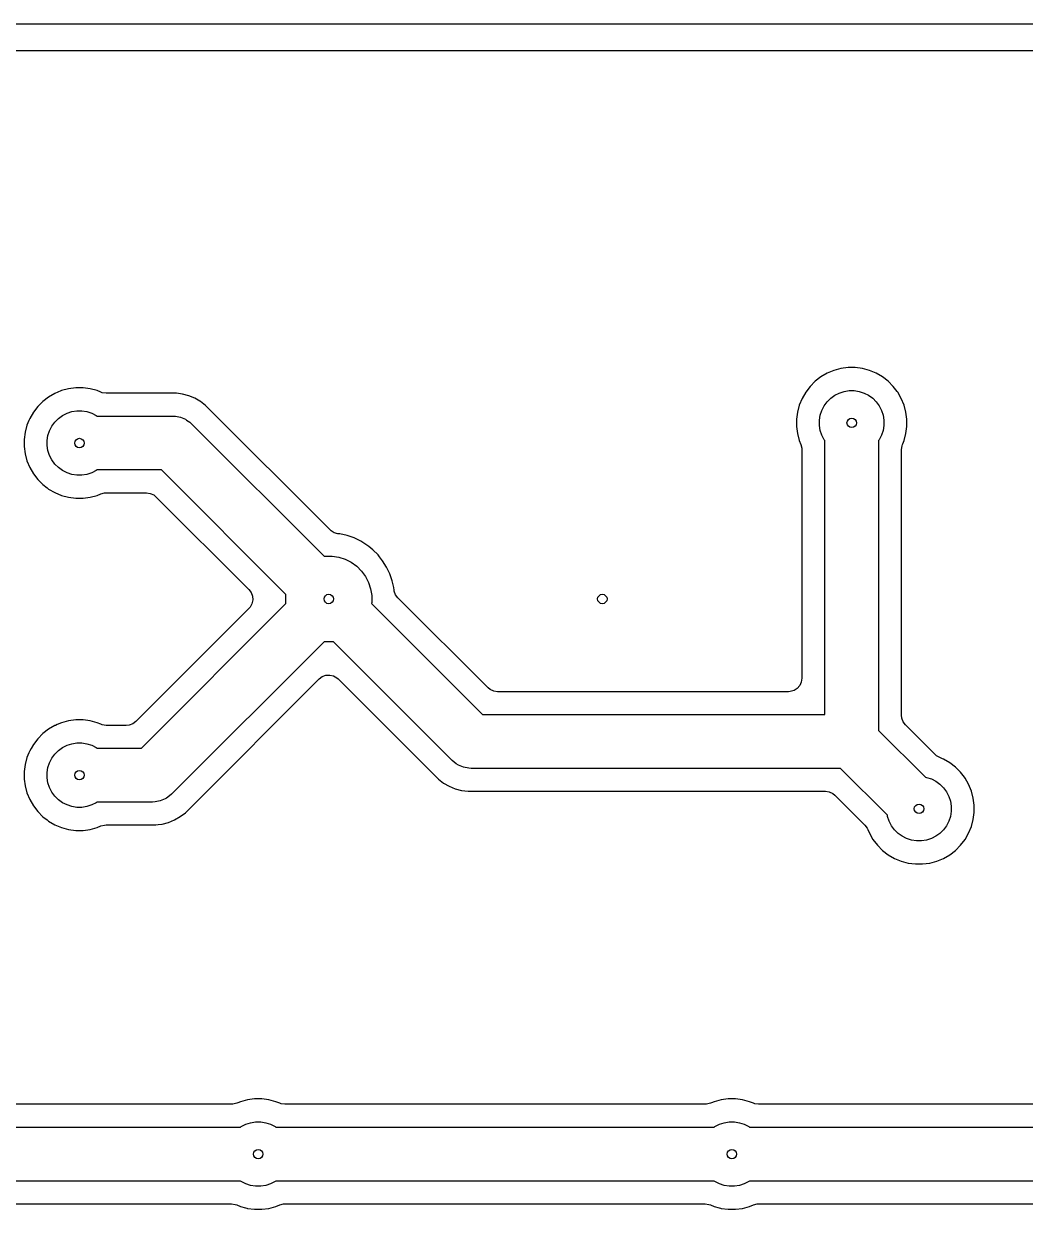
# Model space of a CAD drawing. Header units: millimetres. Extents: x 61 to 206, y -146 to -36.
# Drawn here: x 131.11 to 168.31, y -79.55 to -35.5 of the extents above; entities that cross this region are included whole.
import ezdxf

# ---------------------------------------------------------------- set-up
doc = ezdxf.new("R2010")
doc.units = ezdxf.units.MM
doc.layers.add('B.Cu', color=253, linetype='CONTINUOUS', true_color=0x83a598)
doc.layers.add('Edge.Cuts', color=40, linetype='CONTINUOUS', true_color=0xfabd2f)

msp = doc.modelspace()

# ---------------------------------------------------------------- linework, layer by layer
at = {"layer": 'B.Cu', "linetype": 'CONTINUOUS'}
for p, q in [((86.822195, -36.5005), (204.0005, -36.5005)), ((161.199478, -48.38415), (160.951139, -48.487016)), ((161.459105, -48.314583), (161.199478, -48.38415)), ((161.459116, -48.314581), (161.459105, -48.314583)), ((161.725603, -48.279499), (161.459116, -48.314581)), ((161.994397, -48.279499), (161.725603, -48.279499)), ((162.260883, -48.314581), (161.994397, -48.279499)), ((162.260894, -48.314583), (162.260883, -48.314581)), ((162.520521, -48.38415), (162.260894, -48.314583)), ((162.520525, -48.384151), (162.520521, -48.38415)), ((162.520526, -48.384152), (162.520525, -48.384151)), ((162.768859, -48.487015), (162.520526, -48.384152)), ((160.505109, -48.785043), (160.315044, -48.975108)), ((160.718352, -48.621416), (160.505109, -48.785043)), ((160.718358, -48.621412), (160.718352, -48.621416)), ((160.951139, -48.487016), (160.718358, -48.621412)), ((163.001641, -48.621412), (162.768859, -48.487015)), ((163.001647, -48.621416), (163.001641, -48.621412)), ((163.21489, -48.785043), (163.001647, -48.621416)), ((163.404955, -48.975108), (163.21489, -48.785043)), ((132.271139, -49.237016), (132.038358, -49.371412)), ((132.289287, -49.229499), (132.271139, -49.237016)), ((132.353918, -49.202727), (132.289287, -49.229499)), ((132.519478, -49.13415), (132.353918, -49.202727)), ((132.779105, -49.064583), (132.519478, -49.13415)), ((132.779116, -49.064581), (132.779105, -49.064583)), ((133.045603, -49.029499), (132.779116, -49.064581)), ((133.314397, -49.029499), (133.045603, -49.029499)), ((133.580883, -49.064581), (133.314397, -49.029499)), ((133.580894, -49.064583), (133.580883, -49.064581)), ((133.840524, -49.134151), (133.580894, -49.064583)), ((133.840527, -49.134152), (133.840524, -49.134151)), ((133.979015, -49.191516), (133.840526, -49.134152)), ((133.840526, -49.134152), (133.840527, -49.134152)), ((134.029386, -49.209286), (133.979015, -49.191516)), ((134.169971, -49.229499), (134.029386, -49.209286)), ((136.508178, -49.229499), (134.169971, -49.229499)), ((136.50821, -49.229498), (136.508178, -49.229499)), ((136.523712, -49.229498), (136.50821, -49.229498)), ((136.766288, -49.229498), (136.523712, -49.229498)), ((136.789885, -49.232604), (136.766288, -49.229498)), ((137.006783, -49.261159), (136.789885, -49.232604)), ((137.006788, -49.26116), (137.006783, -49.261159)), ((137.2411, -49.323945), (137.006788, -49.26116)), ((137.241104, -49.323946), (137.2411, -49.323945)), ((137.465211, -49.416774), (137.241104, -49.323946)), ((160.151413, -49.188357), (160.017017, -49.421138)), ((160.151417, -49.188351), (160.151413, -49.188357)), ((160.315044, -48.975108), (160.151417, -49.188351)), ((161.080662, -49.417512), (161.233002, -49.306831)), ((161.233002, -49.306831), (161.40078, -49.221344)), ((161.40078, -49.221344), (161.579866, -49.163155)), ((161.579866, -49.163155), (161.765849, -49.133698)), ((161.765849, -49.133698), (161.954151, -49.133698)), ((161.954151, -49.133698), (162.140134, -49.163155)), ((162.140134, -49.163155), (162.31922, -49.221344)), ((162.31922, -49.221344), (162.486998, -49.306831)), ((162.486998, -49.306831), (162.639338, -49.417512)), ((163.554864, -49.170474), (163.404955, -48.975108)), ((163.568587, -49.188358), (163.554864, -49.170474)), ((163.702984, -49.42114), (163.568587, -49.188358)), ((131.635044, -49.725108), (131.471417, -49.938351)), ((131.825109, -49.535043), (131.635044, -49.725108)), ((132.038352, -49.371416), (131.825109, -49.535043)), ((132.038358, -49.371412), (132.038352, -49.371416)), ((137.656933, -49.527465), (137.465211, -49.416774)), ((137.656936, -49.527467), (137.656933, -49.527465)), ((137.67529, -49.538063), (137.656936, -49.527467)), ((137.86773, -49.685727), (137.67529, -49.538063)), ((137.867742, -49.685738), (137.86773, -49.685727)), ((142.486704, -54.3047), (137.867742, -49.685738)), ((159.914151, -49.669477), (159.844584, -49.929104)), ((160.017017, -49.421138), (159.914151, -49.669477)), ((160.751345, -49.870779), (160.836832, -49.703001)), ((160.836832, -49.703001), (160.947513, -49.550661)), ((160.947513, -49.550661), (161.080662, -49.417512)), ((162.639338, -49.417512), (162.772487, -49.550661)), ((162.772487, -49.550661), (162.883168, -49.703001)), ((162.883168, -49.703001), (162.968655, -49.870779)), ((163.805847, -49.669473), (163.702984, -49.42114)), ((163.875416, -49.929108), (163.805847, -49.669473)), ((131.337016, -50.17114), (131.305031, -50.248358)), ((131.337017, -50.171138), (131.337016, -50.17114)), ((131.471413, -49.938357), (131.337017, -50.171138)), ((131.471417, -49.938351), (131.471413, -49.938357)), ((132.267513, -50.300661), (132.400662, -50.167512)), ((132.400662, -50.167512), (132.553002, -50.056831)), ((132.553002, -50.056831), (132.72078, -49.971344)), ((132.72078, -49.971344), (132.899866, -49.913155)), ((132.899866, -49.913155), (133.085849, -49.883698)), ((133.085849, -49.883698), (133.274151, -49.883698)), ((133.274151, -49.883698), (133.460134, -49.913155)), ((133.460134, -49.913155), (133.63922, -49.971344)), ((133.63922, -49.971344), (133.806998, -50.056831)), ((133.806998, -50.056831), (133.838886, -50.079999)), ((133.838886, -50.079999), (136.645, -50.079999)), ((136.645, -50.079999), (136.743017, -50.084814)), ((136.743017, -50.084814), (136.935285, -50.123059)), ((136.935285, -50.123059), (137.116397, -50.198078)), ((137.116397, -50.198078), (137.163012, -50.229225)), ((159.844582, -49.929115), (159.8095, -50.195602)), ((159.8095, -50.195602), (159.8095, -50.464395)), ((159.844584, -49.929104), (159.844582, -49.929115)), ((160.663699, -50.235848), (160.693156, -50.049865)), ((160.693156, -50.049865), (160.751345, -49.870779)), ((162.968655, -49.870779), (163.026844, -50.049865)), ((163.026844, -50.049865), (163.056301, -50.235848)), ((163.9105, -50.195602), (163.875416, -49.929108)), ((163.9105, -50.464396), (163.9105, -50.195602)), ((131.234151, -50.419477), (131.164584, -50.679104)), ((131.305031, -50.248358), (131.234151, -50.419477)), ((132.013156, -50.799865), (132.071345, -50.620779)), ((132.071345, -50.620779), (132.156832, -50.453001)), ((132.156832, -50.453001), (132.267513, -50.300661)), ((137.163012, -50.229225), (137.279394, -50.306988)), ((137.279394, -50.306988), (137.352107, -50.372892)), ((137.352107, -50.372892), (142.266708, -55.287494)), ((159.8095, -50.464395), (159.844582, -50.730882)), ((160.663699, -50.42415), (160.663699, -50.235848)), ((160.693156, -50.610133), (160.663699, -50.42415)), ((160.751345, -50.789219), (160.693156, -50.610133)), ((163.026844, -50.610133), (162.968655, -50.789219)), ((163.056301, -50.42415), (163.026844, -50.610133)), ((163.056301, -50.235848), (163.056301, -50.42415)), ((163.875416, -50.73089), (163.9105, -50.464396)), ((131.164582, -50.679115), (131.1295, -50.945602)), ((131.1295, -50.945602), (131.1295, -51.214395)), ((131.164584, -50.679104), (131.164582, -50.679115)), ((131.983699, -50.985848), (132.013156, -50.799865)), ((131.983699, -51.17415), (131.983699, -50.985848)), ((159.844582, -50.730882), (159.844584, -50.730893)), ((159.844584, -50.730893), (159.914152, -50.990522)), ((159.914152, -50.990522), (159.914152, -50.990523)), ((159.914152, -50.990523), (159.971516, -51.129011)), ((160.836832, -50.956997), (160.751345, -50.789219)), ((160.86, -50.988885), (160.836832, -50.956997)), ((160.86, -61.17), (160.86, -50.988885)), ((162.883168, -50.956997), (162.86, -50.988885)), ((162.86, -50.988885), (162.86, -61.755786)), ((162.968655, -50.789219), (162.883168, -50.956997)), ((163.754063, -51.115542), (163.805847, -50.990525)), ((163.805847, -50.990525), (163.875416, -50.73089)), ((131.1295, -51.214395), (131.164582, -51.480882)), ((131.164582, -51.480882), (131.164584, -51.480893)), ((131.164584, -51.480893), (131.234151, -51.74052)), ((132.013156, -51.360133), (131.983699, -51.17415)), ((132.071345, -51.539219), (132.013156, -51.360133)), ((159.971516, -51.129011), (160.006641, -51.26663)), ((160.006641, -51.26663), (160.0095, -51.31997)), ((160.0095, -51.31997), (160.0095, -59.8205)), ((163.7105, -51.31997), (163.730713, -51.179385)), ((163.7105, -61.196805), (163.7105, -51.31997)), ((163.730713, -51.179385), (163.748484, -51.129011)), ((163.748484, -51.129011), (163.754063, -51.115542)), ((131.234151, -51.74052), (131.234152, -51.740522)), ((131.234152, -51.740522), (131.234153, -51.740525)), ((131.234153, -51.740525), (131.337016, -51.988858)), ((132.156832, -51.706997), (132.071345, -51.539219)), ((132.267513, -51.859337), (132.156832, -51.706997)), ((132.400662, -51.992486), (132.267513, -51.859337)), ((131.337016, -51.988858), (131.337017, -51.988859)), ((131.337017, -51.988859), (131.471413, -52.22164)), ((131.471413, -52.22164), (131.471417, -52.221646)), ((131.471417, -52.221646), (131.635044, -52.434889)), ((132.553002, -52.103167), (132.400662, -51.992486)), ((132.72078, -52.188654), (132.553002, -52.103167)), ((132.899866, -52.246843), (132.72078, -52.188654)), ((133.085849, -52.2763), (132.899866, -52.246843)), ((133.274151, -52.2763), (133.085849, -52.2763)), ((133.460134, -52.246843), (133.274151, -52.2763)), ((133.63922, -52.188654), (133.460134, -52.246843)), ((133.806998, -52.103167), (133.63922, -52.188654)), ((133.838886, -52.079999), (133.806998, -52.103167)), ((136.230786, -52.079999), (133.838886, -52.079999)), ((140.852495, -56.701707), (136.230786, -52.079999)), ((131.635044, -52.434889), (131.825109, -52.624954)), ((131.825109, -52.624954), (131.97924, -52.743223)), ((131.97924, -52.743223), (132.038359, -52.788586)), ((132.038359, -52.788586), (132.271141, -52.922983)), ((132.271141, -52.922983), (132.519474, -53.025846)), ((132.519474, -53.025846), (132.779109, -53.095415)), ((132.779109, -53.095415), (132.779114, -53.095415)), ((132.779114, -53.095415), (132.779116, -53.095416)), ((132.779116, -53.095416), (133.045603, -53.130499)), ((133.045603, -53.130499), (133.314397, -53.130499)), ((133.314397, -53.130499), (133.580883, -53.095416)), ((133.580881, -53.095416), (133.580891, -53.095415)), ((133.580883, -53.095416), (133.580881, -53.095416)), ((133.580891, -53.095415), (133.840526, -53.025846)), ((133.840526, -53.025846), (133.979013, -52.968482)), ((133.979013, -52.968482), (134.116631, -52.933358)), ((134.116631, -52.933358), (134.169971, -52.930499)), ((134.169971, -52.930499), (135.671805, -52.930499)), ((135.671805, -52.930499), (135.81239, -52.950712)), ((135.81239, -52.950712), (135.941585, -53.009713)), ((135.941585, -53.009713), (136.024651, -53.076653)), ((136.024651, -53.076653), (139.47015, -56.522152)), ((142.524464, -54.338793), (142.486704, -54.3047)), ((142.64624, -54.411889), (142.524464, -54.338793)), ((142.783677, -54.447716), (142.64624, -54.411889)), ((142.851113, -54.455314), (142.783677, -54.447716)), ((142.851118, -54.455315), (142.851113, -54.455314)), ((143.11944, -54.516557), (142.851118, -54.455315)), ((143.119449, -54.516559), (143.11944, -54.516557)), ((143.119454, -54.516561), (143.119449, -54.516559)), ((143.379243, -54.607465), (143.119454, -54.516561)), ((143.627221, -54.726885), (143.379243, -54.607465)), ((143.860268, -54.873318), (143.627221, -54.726885)), ((143.931257, -54.92993), (143.860268, -54.873318)), ((144.075446, -55.044916), (143.931257, -54.92993)), ((144.075456, -55.044925), (144.075446, -55.044916)), ((144.270073, -55.239542), (144.075456, -55.044925)), ((142.266708, -55.287494), (142.314465, -55.279931)), ((142.314465, -55.279931), (142.565535, -55.279931)), ((142.565535, -55.279931), (142.813513, -55.319207)), ((142.813513, -55.319207), (143.052293, -55.396792)), ((143.052293, -55.396792), (143.275998, -55.510775)), ((144.270082, -55.239552), (144.270073, -55.239542)), ((144.329049, -55.313495), (144.270082, -55.239552)), ((144.441681, -55.454731), (144.329049, -55.313495)), ((144.588114, -55.687778), (144.441681, -55.454731)), ((143.275998, -55.510775), (143.479117, -55.658349)), ((143.479117, -55.658349), (143.65665, -55.835882)), ((143.65665, -55.835882), (143.804224, -56.039001)), ((144.707534, -55.935756), (144.588114, -55.687778)), ((144.798438, -56.195545), (144.707534, -55.935756)), ((143.804224, -56.039001), (143.918207, -56.262706)), ((143.918207, -56.262706), (143.995792, -56.501486)), ((144.79844, -56.195554), (144.798438, -56.195545)), ((144.85464, -56.441785), (144.79844, -56.195554)), ((139.47015, -56.522152), (139.555266, -56.635853)), ((139.555266, -56.635853), (139.6049, -56.768928)), ((139.6049, -56.768928), (139.615033, -56.910596)), ((140.844932, -56.749464), (140.852495, -56.701707)), ((140.844932, -57.000534), (140.844932, -56.749464)), ((143.995792, -56.501486), (144.035068, -56.749464)), ((144.035068, -56.749464), (144.035068, -57.000534)), ((144.859683, -56.463878), (144.85464, -56.441785)), ((144.867282, -56.531325), (144.859683, -56.463878)), ((144.875547, -56.581517), (144.867282, -56.531325)), ((144.925181, -56.714592), (144.875547, -56.581517)), ((145.010297, -56.828293), (144.925181, -56.714592)), ((139.47015, -57.227844), (135.27465, -61.423346)), ((135.480785, -62.42), (140.852495, -57.048289)), ((139.516774, -57.174038), (139.47015, -57.227844)), ((139.584842, -57.049381), (139.516774, -57.174038)), ((139.615033, -56.910596), (139.584842, -57.049381)), ((140.852495, -57.048289), (140.844932, -57.000534)), ((144.035068, -57.000534), (144.027504, -57.048289)), ((144.027504, -57.048289), (148.149215, -61.17)), ((148.35535, -60.173346), (145.010297, -56.828293)), ((142.266709, -58.462503), (136.602106, -64.127107)), ((142.314465, -58.470067), (142.266709, -58.462503)), ((142.565535, -58.470067), (142.314465, -58.470067)), ((142.61329, -58.462503), (142.565535, -58.470067)), ((147.027894, -62.877107), (142.61329, -58.462503)), ((137.289264, -64.642738), (142.087154, -59.844848)), ((142.087154, -59.844848), (142.200855, -59.759732)), ((142.200855, -59.759732), (142.33393, -59.710098)), ((142.33393, -59.710098), (142.475598, -59.699965)), ((142.475598, -59.699965), (142.614383, -59.730156)), ((142.614383, -59.730156), (142.73904, -59.798224)), ((142.73904, -59.798224), (142.792846, -59.844848)), ((142.792846, -59.844848), (146.512258, -63.56426)), ((160.0095, -59.8205), (159.989287, -59.961085)), ((148.438416, -60.240286), (148.35535, -60.173346)), ((148.567611, -60.299287), (148.438416, -60.240286)), ((148.708196, -60.3195), (148.567611, -60.299287)), ((159.5105, -60.3195), (148.708196, -60.3195)), ((159.581515, -60.314421), (159.5105, -60.3195)), ((159.717792, -60.274406), (159.581515, -60.314421)), ((159.837276, -60.197619), (159.717792, -60.274406)), ((159.930286, -60.09028), (159.837276, -60.197619)), ((159.989287, -59.961085), (159.930286, -60.09028)), ((148.149215, -61.17), (160.86, -61.17)), ((163.721904, -61.302875), (163.7105, -61.196805)), ((132.271139, -61.577017), (132.038358, -61.711413)), ((132.289287, -61.5695), (132.271139, -61.577017)), ((132.353918, -61.542728), (132.289287, -61.5695)), ((132.519478, -61.474151), (132.353918, -61.542728)), ((132.779105, -61.404584), (132.519478, -61.474151)), ((132.779116, -61.404582), (132.779105, -61.404584)), ((133.045603, -61.3695), (132.779116, -61.404582)), ((133.314397, -61.3695), (133.045603, -61.3695)), ((133.580883, -61.404582), (133.314397, -61.3695)), ((133.580894, -61.404584), (133.580883, -61.404582)), ((133.840524, -61.474152), (133.580894, -61.404584)), ((133.840527, -61.474153), (133.840524, -61.474152)), ((133.979015, -61.531517), (133.840526, -61.474153)), ((133.840526, -61.474153), (133.840527, -61.474153)), ((134.029386, -61.549287), (133.979015, -61.531517)), ((134.169971, -61.5695), (134.029386, -61.549287)), ((134.921804, -61.5695), (134.169971, -61.5695)), ((135.027874, -61.558096), (134.921804, -61.5695)), ((135.160949, -61.508462), (135.027874, -61.558096)), ((135.27465, -61.423346), (135.160949, -61.508462)), ((163.771538, -61.43595), (163.721904, -61.302875)), ((163.856654, -61.549651), (163.771538, -61.43595)), ((164.968485, -62.661483), (163.856654, -61.549651)), ((131.635044, -62.065109), (131.471417, -62.278352)), ((131.825109, -61.875044), (131.635044, -62.065109)), ((132.038352, -61.711417), (131.825109, -61.875044)), ((132.038358, -61.711413), (132.038352, -61.711417)), ((162.86, -61.755786), (164.601204, -63.49699)), ((131.337016, -62.511141), (131.302728, -62.593918)), ((131.383846, -62.430029), (131.337016, -62.511141)), ((131.471413, -62.278358), (131.383846, -62.430029)), ((131.471417, -62.278352), (131.471413, -62.278358)), ((132.267513, -62.640662), (132.400662, -62.507513)), ((132.400662, -62.507513), (132.553002, -62.396832)), ((132.553002, -62.396832), (132.72078, -62.311345)), ((132.72078, -62.311345), (132.899866, -62.253156)), ((132.899866, -62.253156), (133.085849, -62.223699)), ((133.085849, -62.223699), (133.274151, -62.223699)), ((133.274151, -62.223699), (133.460134, -62.253156)), ((133.460134, -62.253156), (133.63922, -62.311345)), ((133.63922, -62.311345), (133.806998, -62.396832)), ((133.806998, -62.396832), (133.838886, -62.42)), ((133.838886, -62.42), (135.480785, -62.42)), ((131.234151, -62.759478), (131.164584, -63.019105)), ((131.302728, -62.593918), (131.234151, -62.759478)), ((132.013156, -63.139866), (132.071345, -62.96078)), ((132.071345, -62.96078), (132.156832, -62.793002)), ((132.156832, -62.793002), (132.267513, -62.640662)), ((147.100607, -62.94301), (147.027894, -62.877107)), ((147.177093, -62.994116), (147.100607, -62.94301)), ((165.008223, -62.697178), (164.968485, -62.661483)), ((165.130371, -62.769652), (165.008223, -62.697178)), ((165.231427, -62.811511), (165.130371, -62.769652)), ((165.268859, -62.827016), (165.231427, -62.811511)), ((165.501629, -62.961406), (165.268859, -62.827016)), ((165.501641, -62.961413), (165.501629, -62.961406)), ((165.501647, -62.961417), (165.501641, -62.961413)), ((165.71489, -63.125044), (165.501647, -62.961417)), ((131.164582, -63.019116), (131.1295, -63.285603)), ((131.1295, -63.285603), (131.1295, -63.554397)), ((131.164584, -63.019105), (131.164582, -63.019116)), ((131.983699, -63.325849), (132.013156, -63.139866)), ((131.983699, -63.514151), (131.983699, -63.325849)), ((147.263604, -63.051921), (147.177093, -62.994116)), ((147.444716, -63.12694), (147.263604, -63.051921)), ((147.636984, -63.165185), (147.444716, -63.12694)), ((147.735001, -63.17), (147.636984, -63.165185)), ((161.445786, -63.17), (147.735001, -63.17)), ((163.18699, -64.911204), (161.445786, -63.17)), ((165.904955, -63.315109), (165.71489, -63.125044)), ((166.044472, -63.496932), (165.904955, -63.315109)), ((131.1295, -63.554397), (131.130799, -63.564265)), ((131.130799, -63.564265), (131.164582, -63.820883)), ((131.164582, -63.820883), (131.164584, -63.820894)), ((131.164584, -63.820894), (131.234151, -64.080521)), ((132.013156, -63.700134), (131.983699, -63.514151)), ((132.071345, -63.87922), (132.013156, -63.700134)), ((146.512258, -63.56426), (146.51227, -63.564271)), ((146.51227, -63.564271), (146.704707, -63.711933)), ((146.704707, -63.711933), (146.70471, -63.711935)), ((146.70471, -63.711935), (146.704712, -63.711936)), ((146.704712, -63.711936), (146.914789, -63.833224)), ((146.914789, -63.833224), (147.138901, -63.926054)), ((164.601204, -63.49699), (164.640134, -63.503156)), ((164.640134, -63.503156), (164.81922, -63.561345)), ((164.81922, -63.561345), (164.986998, -63.646832)), ((164.986998, -63.646832), (165.139338, -63.757513)), ((165.139338, -63.757513), (165.272487, -63.890662)), ((166.068587, -63.528359), (166.044472, -63.496932)), ((166.202984, -63.761141), (166.068587, -63.528359)), ((166.305847, -64.009474), (166.202984, -63.761141)), ((131.234151, -64.080521), (131.234152, -64.080525)), ((131.234152, -64.080525), (131.234153, -64.080526)), ((131.234153, -64.080526), (131.337016, -64.328859)), ((132.156832, -64.046998), (132.071345, -63.87922)), ((132.267513, -64.199338), (132.156832, -64.046998)), ((132.400662, -64.332487), (132.267513, -64.199338)), ((136.366396, -64.301921), (136.185284, -64.37694)), ((136.415508, -64.269105), (136.366396, -64.301921)), ((136.529393, -64.193011), (136.415508, -64.269105)), ((136.602106, -64.127107), (136.529393, -64.193011)), ((147.138901, -63.926054), (147.373212, -63.988838)), ((147.373212, -63.988838), (147.373216, -63.988838)), ((147.373216, -63.988838), (147.373219, -63.988839)), ((147.373219, -63.988839), (147.613713, -64.0205)), ((147.613713, -64.0205), (160.886805, -64.0205)), ((160.886805, -64.0205), (161.02739, -64.040713)), ((161.02739, -64.040713), (161.156585, -64.099714)), ((161.156585, -64.099714), (161.239651, -64.166654)), ((161.239651, -64.166654), (162.351483, -65.278485)), ((165.272487, -63.890662), (165.383168, -64.043002)), ((165.383168, -64.043002), (165.468655, -64.21078)), ((165.468655, -64.21078), (165.526844, -64.389866)), ((166.375416, -64.269109), (166.305847, -64.009474)), ((166.4105, -64.535603), (166.375416, -64.269109)), ((131.337016, -64.328859), (131.337017, -64.32886)), ((131.337017, -64.32886), (131.471413, -64.561641)), ((131.471413, -64.561641), (131.471417, -64.561647)), ((131.471417, -64.561647), (131.635044, -64.77489)), ((132.553002, -64.443168), (132.400662, -64.332487)), ((132.72078, -64.528655), (132.553002, -64.443168)), ((132.899866, -64.586844), (132.72078, -64.528655)), ((133.085849, -64.616301), (132.899866, -64.586844)), ((133.274151, -64.616301), (133.085849, -64.616301)), ((133.460134, -64.586844), (133.274151, -64.616301)), ((133.63922, -64.528655), (133.460134, -64.586844)), ((133.806998, -64.443168), (133.63922, -64.528655)), ((133.838886, -64.42), (133.806998, -64.443168)), ((135.894999, -64.42), (133.838886, -64.42)), ((135.993016, -64.415185), (135.894999, -64.42)), ((136.185284, -64.37694), (135.993016, -64.415185)), ((137.117737, -64.814265), (137.289264, -64.642738)), ((165.526844, -64.389866), (165.556301, -64.575849)), ((165.556301, -64.575849), (165.556301, -64.764151)), ((166.4105, -64.804397), (166.4105, -64.535603)), ((131.635044, -64.77489), (131.825109, -64.964955)), ((131.825109, -64.964955), (131.97924, -65.083224)), ((131.97924, -65.083224), (132.038359, -65.128587)), ((132.038359, -65.128587), (132.271141, -65.262984)), ((136.256788, -65.238838), (136.491099, -65.176054)), ((136.491099, -65.176054), (136.715211, -65.083224)), ((136.715211, -65.083224), (136.925288, -64.961936)), ((136.925288, -64.961936), (137.117737, -64.814265)), ((163.193156, -64.950134), (163.18699, -64.911204)), ((163.251345, -65.12922), (163.193156, -64.950134)), ((163.336832, -65.296998), (163.251345, -65.12922)), ((165.468655, -65.12922), (165.383168, -65.296998)), ((165.526844, -64.950134), (165.468655, -65.12922)), ((165.556301, -64.764151), (165.526844, -64.950134)), ((166.305847, -65.330526), (166.375416, -65.070891)), ((166.375416, -65.070891), (166.4105, -64.804397)), ((132.271141, -65.262984), (132.519474, -65.365847)), ((132.519474, -65.365847), (132.779109, -65.435416)), ((132.779109, -65.435416), (132.779114, -65.435416)), ((132.779114, -65.435416), (132.779116, -65.435417)), ((132.779116, -65.435417), (133.045603, -65.4705)), ((133.045603, -65.4705), (133.314397, -65.4705)), ((133.314397, -65.4705), (133.580883, -65.435417)), ((133.580881, -65.435417), (133.580891, -65.435416)), ((133.580883, -65.435417), (133.580881, -65.435417)), ((133.580891, -65.435416), (133.840526, -65.365847)), ((133.840526, -65.365847), (133.979013, -65.308483)), ((133.979013, -65.308483), (134.116631, -65.273359)), ((134.116631, -65.273359), (134.169971, -65.2705)), ((134.169971, -65.2705), (135.758177, -65.2705)), ((135.758177, -65.2705), (135.758209, -65.270501)), ((135.758209, -65.270501), (135.773711, -65.270501)), ((135.773711, -65.270501), (136.016286, -65.270501)), ((136.016286, -65.270501), (136.016287, -65.270501)), ((136.016287, -65.270501), (136.108939, -65.258302)), ((136.108939, -65.258302), (136.256782, -65.238839)), ((136.256782, -65.238839), (136.256785, -65.238838)), ((136.256785, -65.238838), (136.256788, -65.238838)), ((162.351483, -65.278485), (162.436599, -65.392186)), ((162.436599, -65.392186), (162.459652, -65.440371)), ((162.459652, -65.440371), (162.517016, -65.578859)), ((162.517016, -65.578859), (162.517017, -65.57886)), ((162.517017, -65.57886), (162.651413, -65.811641)), ((163.447513, -65.449338), (163.336832, -65.296998)), ((163.580662, -65.582487), (163.447513, -65.449338)), ((163.733002, -65.693168), (163.580662, -65.582487)), ((165.139338, -65.582487), (164.986998, -65.693168)), ((165.272487, -65.449338), (165.139338, -65.582487)), ((165.383168, -65.296998), (165.272487, -65.449338)), ((166.068587, -65.811641), (166.202984, -65.578859)), ((166.202984, -65.578859), (166.305847, -65.330526)), ((162.651413, -65.811641), (162.651417, -65.811647)), ((162.651417, -65.811647), (162.815044, -66.02489)), ((162.815044, -66.02489), (163.00511, -66.214956)), ((163.90078, -65.778655), (163.733002, -65.693168)), ((164.079866, -65.836844), (163.90078, -65.778655)), ((164.265849, -65.866301), (164.079866, -65.836844)), ((164.454151, -65.866301), (164.265849, -65.866301)), ((164.640134, -65.836844), (164.454151, -65.866301)), ((164.81922, -65.778655), (164.640134, -65.836844)), ((164.986998, -65.693168), (164.81922, -65.778655)), ((165.71489, -66.214956), (165.904956, -66.02489)), ((165.904956, -66.02489), (166.068587, -65.811641)), ((163.00511, -66.214956), (163.218359, -66.378587)), ((163.218359, -66.378587), (163.451141, -66.512984)), ((163.451141, -66.512984), (163.699474, -66.615847)), ((165.020526, -66.615847), (165.268859, -66.512984)), ((165.268859, -66.512984), (165.501641, -66.378587)), ((165.501641, -66.378587), (165.71489, -66.214956)), ((163.699474, -66.615847), (163.959109, -66.685416)), ((163.959109, -66.685416), (163.959114, -66.685416)), ((163.959114, -66.685416), (163.959116, -66.685417)), ((163.959116, -66.685417), (164.225603, -66.7205)), ((164.225603, -66.7205), (164.494397, -66.7205)), ((164.494397, -66.7205), (164.760883, -66.685417)), ((164.760881, -66.685417), (164.760891, -66.685416)), ((164.760883, -66.685417), (164.760881, -66.685417)), ((164.760891, -66.685416), (165.020526, -66.615847)), ((138.830029, -75.6495), (123.219971, -75.6495)), ((138.883369, -75.646641), (138.830029, -75.6495)), ((139.020986, -75.611516), (138.883369, -75.646641)), ((139.058231, -75.596089), (139.020986, -75.611516)), ((139.159475, -75.554152), (139.058231, -75.596089)), ((139.159476, -75.554152), (139.159475, -75.554152)), ((139.419105, -75.484584), (139.159476, -75.554152)), ((139.419116, -75.484582), (139.419105, -75.484584)), ((139.685603, -75.4495), (139.419116, -75.484582)), ((139.954397, -75.4495), (139.685603, -75.4495)), ((140.220883, -75.484582), (139.954397, -75.4495)), ((140.220894, -75.484584), (140.220883, -75.484582)), ((140.480524, -75.554152), (140.220894, -75.484584)), ((140.480527, -75.554153), (140.480524, -75.554152)), ((140.619015, -75.611517), (140.480526, -75.554153)), ((140.480526, -75.554153), (140.480527, -75.554153)), ((140.669386, -75.629287), (140.619015, -75.611517)), ((140.809971, -75.6495), (140.669386, -75.629287)), ((156.420029, -75.6495), (140.809971, -75.6495)), ((156.473369, -75.646641), (156.420029, -75.6495)), ((156.610986, -75.611516), (156.473369, -75.646641)), ((156.648231, -75.596089), (156.610986, -75.611516)), ((156.749475, -75.554152), (156.648231, -75.596089)), ((156.749476, -75.554152), (156.749475, -75.554152)), ((157.009105, -75.484584), (156.749476, -75.554152)), ((157.009116, -75.484582), (157.009105, -75.484584)), ((157.275603, -75.4495), (157.009116, -75.484582)), ((157.544397, -75.4495), (157.275603, -75.4495)), ((157.810883, -75.484582), (157.544397, -75.4495)), ((157.810894, -75.484584), (157.810883, -75.484582)), ((158.070524, -75.554152), (157.810894, -75.484584)), ((158.070527, -75.554153), (158.070524, -75.554152)), ((158.209015, -75.611517), (158.070526, -75.554153)), ((158.070526, -75.554153), (158.070527, -75.554153)), ((158.259386, -75.629287), (158.209015, -75.611517)), ((158.399971, -75.6495), (158.259386, -75.629287)), ((174.010029, -75.6495), (158.399971, -75.6495)), ((122.888886, -76.5), (139.161114, -76.5)), ((139.161114, -76.5), (139.193002, -76.476832)), ((139.193002, -76.476832), (139.36078, -76.391345)), ((139.36078, -76.391345), (139.539866, -76.333156)), ((139.539866, -76.333156), (139.725849, -76.303699)), ((139.725849, -76.303699), (139.914151, -76.303699)), ((139.914151, -76.303699), (140.100134, -76.333156)), ((140.100134, -76.333156), (140.27922, -76.391345)), ((140.27922, -76.391345), (140.446998, -76.476832)), ((140.446998, -76.476832), (140.478886, -76.5)), ((140.478886, -76.5), (156.751114, -76.5)), ((156.751114, -76.5), (156.783002, -76.476832)), ((156.783002, -76.476832), (156.95078, -76.391345)), ((156.95078, -76.391345), (157.129866, -76.333156)), ((157.129866, -76.333156), (157.315849, -76.303699)), ((157.315849, -76.303699), (157.504151, -76.303699)), ((157.504151, -76.303699), (157.690134, -76.333156)), ((157.690134, -76.333156), (157.86922, -76.391345)), ((157.86922, -76.391345), (158.036998, -76.476832)), ((158.036998, -76.476832), (158.068886, -76.5)), ((158.068886, -76.5), (174.341114, -76.5)), ((139.161114, -78.5), (122.888886, -78.5)), ((139.193002, -78.523168), (139.161114, -78.5)), ((139.36078, -78.608655), (139.193002, -78.523168)), ((139.539866, -78.666844), (139.36078, -78.608655)), ((139.725849, -78.696301), (139.539866, -78.666844)), ((139.914151, -78.696301), (139.725849, -78.696301)), ((140.100134, -78.666844), (139.914151, -78.696301)), ((140.27922, -78.608655), (140.100134, -78.666844)), ((140.446998, -78.523168), (140.27922, -78.608655)), ((140.478886, -78.5), (140.446998, -78.523168)), ((156.751114, -78.5), (140.478886, -78.5)), ((156.783002, -78.523168), (156.751114, -78.5)), ((156.95078, -78.608655), (156.783002, -78.523168)), ((157.129866, -78.666844), (156.95078, -78.608655)), ((157.315849, -78.696301), (157.129866, -78.666844)), ((157.504151, -78.696301), (157.315849, -78.696301)), ((157.690134, -78.666844), (157.504151, -78.696301)), ((157.86922, -78.608655), (157.690134, -78.666844)), ((158.036998, -78.523168), (157.86922, -78.608655)), ((158.068886, -78.5), (158.036998, -78.523168)), ((174.341114, -78.5), (158.068886, -78.5)), ((123.219971, -79.3505), (138.830029, -79.3505)), ((138.830029, -79.3505), (138.970614, -79.370713)), ((138.970614, -79.370713), (139.020984, -79.388482)), ((139.020984, -79.388482), (139.159474, -79.445847)), ((139.159474, -79.445847), (139.349088, -79.496654)), ((139.349088, -79.496654), (139.393361, -79.508517)), ((139.393361, -79.508517), (139.419109, -79.515416)), ((139.419109, -79.515416), (139.419114, -79.515416)), ((139.419114, -79.515416), (139.419116, -79.515417)), ((139.419116, -79.515417), (139.685603, -79.5505)), ((139.685603, -79.5505), (139.954397, -79.5505)), ((139.954397, -79.5505), (140.220883, -79.515417)), ((140.220881, -79.515417), (140.220891, -79.515416)), ((140.220883, -79.515417), (140.220881, -79.515417)), ((140.220891, -79.515416), (140.480526, -79.445847)), ((140.480526, -79.445847), (140.619013, -79.388483)), ((140.619013, -79.388483), (140.756631, -79.353359)), ((140.756631, -79.353359), (140.809971, -79.3505)), ((140.809971, -79.3505), (156.420029, -79.3505)), ((156.420029, -79.3505), (156.560614, -79.370713)), ((156.560614, -79.370713), (156.610984, -79.388482)), ((156.610984, -79.388482), (156.749474, -79.445847)), ((156.749474, -79.445847), (156.939088, -79.496654)), ((156.939088, -79.496654), (156.983361, -79.508517)), ((156.983361, -79.508517), (157.009109, -79.515416)), ((157.009109, -79.515416), (157.009114, -79.515416)), ((157.009114, -79.515416), (157.009116, -79.515417)), ((157.009116, -79.515417), (157.275603, -79.5505)), ((157.275603, -79.5505), (157.544397, -79.5505)), ((157.544397, -79.5505), (157.810883, -79.515417)), ((157.810881, -79.515417), (157.810891, -79.515416)), ((157.810883, -79.515417), (157.810881, -79.515417)), ((157.810891, -79.515416), (158.070526, -79.445847)), ((158.070526, -79.445847), (158.209013, -79.388483)), ((158.209013, -79.388483), (158.346631, -79.353359)), ((158.346631, -79.353359), (158.399971, -79.3505)), ((158.399971, -79.3505), (174.010029, -79.3505))]:
    msp.add_line(p, q, dxfattribs=at)
at = {"layer": 'B.Cu'}
for centre in [(161.86, -50.329999), (161.86, -50.329999), (133.18, -51.079999), (133.18, -51.079999), (142.44, -56.874999), (142.44, -56.874999), (152.6, -56.874999), (152.6, -56.874999), (133.18, -63.42), (133.18, -63.42), (164.36, -64.67), (164.36, -64.67), (139.82, -77.5), (139.82, -77.5), (157.41, -77.5), (157.41, -77.5)]:
    msp.add_circle(centre, 0.175, dxfattribs=at)
at = {"layer": 'Edge.Cuts', "linetype": 'CONTINUOUS'}
msp.add_line((61, -35.5), (205.5, -35.5), dxfattribs=at)
at = {"layer": 'Edge.Cuts'}
for centre in [(161.86, -50.329999), (133.18, -51.079999), (142.44, -56.874999), (152.6, -56.874999), (133.18, -63.42), (164.36, -64.67), (139.82, -77.5), (157.41, -77.5)]:
    msp.add_circle(centre, 0.175, dxfattribs=at)

doc.saveas('drawing.dxf')
